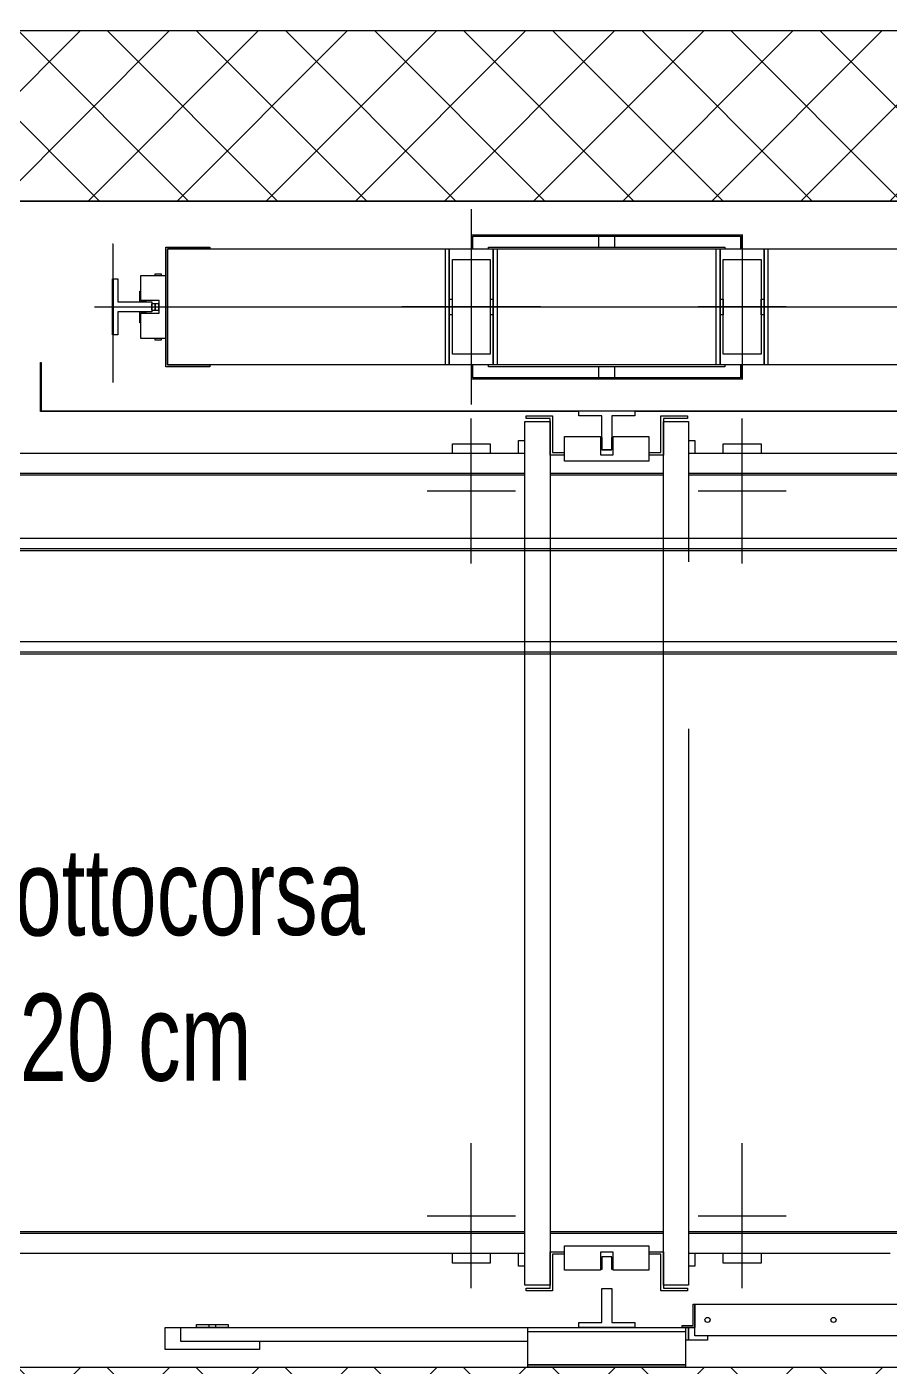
# Model space of a CAD drawing. Header units: millimetres. Extents: x -3782782348 to 131293, y -36553 to 57271.
# Drawn here: x 93104.1 to 93241.2, y 38637 to 38849.7 of the extents above; entities that cross this region are included whole.
import ezdxf

# ---------------------------------------------------------------- set-up
doc = ezdxf.new("R2010")
doc.units = ezdxf.units.MM
doc.header["$LTSCALE"] = 0.01
doc.layers.add('X_Ascensori', color=8, linetype='Continuous')
doc.layers.add('X_MURI', color=8, linetype='Continuous')
doc.styles.add('QUOTE', font='simplex.shx', dxfattribs={"width": 0.7})
pattern_1 = [(45, (139069.621, 4436.309), (-7.0710678, 7.0710678), []), (135, (139069.621, 4436.309), (-7.0710678, -7.0710678), [])]

# ---------------------------------------------------------------- blocks, each defined once
blk = doc.blocks.new('A$C63B8221F')
at = {"layer": 'X_Ascensori'}
for p, q in [((42451.8, 21777.53, 0), (42451.8, 21746.53, 0)), ((42451.85, 21771.23, 0), (42451.85, 21773.48, 0)), ((42451.85, 21773.48, 0), (42474.75, 21773.48, 0)), ((42452.05, 21771.23, 0), (42452.05, 21773.28, 0)), ((42452.05, 21773.28, 0), (42474.55, 21773.28, 0)), ((42471.85, 21773.28, 0), (42471.85, 21773.48, 0)), ((42471.85, 21773.48, 0), (42494.75, 21773.48, 0)), ((42472.05, 21771.53, 0), (42472.05, 21773.28, 0)), ((42472.05, 21773.28, 0), (42494.55, 21773.28, 0)), ((42474.55, 21773.28, 0), (42474.55, 21771.53, 0)), ((42474.75, 21773.48, 0), (42474.75, 21773.28, 0)), ((42494.55, 21773.28, 0), (42494.55, 21771.23, 0)), ((42494.75, 21773.48, 0), (42494.75, 21771.23, 0)), ((42494.8, 21773.53, 0), (42494.8, 21750.53, 0)), ((42394.85, 21772.03, 0), (42394.9, 21772.03, 0)), ((42394.9, 21772.03, 0), (42394.9, 21766.48, 0)), ((42403.3, 21752.53, 0), (42403.3, 21771.53, 0)), ((42403.3, 21771.53, 0), (42410.3, 21771.53, 0)), ((42403.6, 21771.23, 0), (42403.6, 21752.83, 0)), ((42410.3, 21771.23, 0), (42403.6, 21771.23, 0)), ((42403.6, 21752.83, 0), (42403.6, 21771.23, 0)), ((42403.6, 21771.23, 0), (42447.7, 21771.23, 0)), ((42410.3, 21771.53, 0), (42410.3, 21771.23, 0)), ((42447.7, 21771.23, 0), (42448.3, 21771.23, 0)), ((42447.7, 21752.83, 0), (42447.7, 21771.23, 0)), ((42448.3, 21771.23, 0), (42455.3, 21771.23, 0)), ((42448.3, 21763.28, 0), (42448.3, 21771.23, 0)), ((42448.3, 21771.23, 0), (42448.3, 21752.83, 0)), ((42454.55, 21771.23, 0), (42454.55, 21771.53, 0)), ((42454.55, 21771.53, 0), (42492.05, 21771.53, 0)), ((42455.3, 21771.23, 0), (42455.9, 21771.23, 0)), ((42455.3, 21752.83, 0), (42455.3, 21771.23, 0)), ((42455.3, 21771.23, 0), (42455.3, 21763.28, 0)), ((42455.9, 21771.23, 0), (42490.7, 21771.23, 0)), ((42455.9, 21771.23, 0), (42455.9, 21752.83, 0)), ((42490.7, 21752.83, 0), (42490.7, 21771.23, 0)), ((42490.7, 21771.23, 0), (42491.3, 21771.23, 0)), ((42491.3, 21771.23, 0), (42491.3, 21752.83, 0)), ((42491.3, 21763.28, 0), (42491.3, 21771.23, 0)), ((42491.3, 21771.23, 0), (42498.3, 21771.23, 0)), ((42492.05, 21771.53, 0), (42492.05, 21771.23, 0)), ((42498.3, 21771.23, 0), (42498.3, 21763.28, 0)), ((42498.3, 21752.83, 0), (42498.3, 21771.23, 0)), ((42498.3, 21771.23, 0), (42498.9, 21771.23, 0)), ((42498.9, 21771.23, 0), (42498.9, 21752.83, 0)), ((42498.9, 21771.23, 0), (42543, 21771.23, 0)), ((42448.8, 21768.96, 0), (42448.8, 21769.53, 0)), ((42448.8, 21769.53, 0), (42454.8, 21769.53, 0)), ((42448.8, 21767.33, 0), (42448.8, 21768.96, 0)), ((42454.8, 21769.53, 0), (42454.8, 21768.96, 0)), ((42454.8, 21768.96, 0), (42454.8, 21767.33, 0)), ((42491.8, 21768.96, 0), (42491.8, 21769.53, 0)), ((42491.8, 21769.53, 0), (42497.8, 21769.53, 0)), ((42491.8, 21767.33, 0), (42491.8, 21768.96, 0)), ((42497.8, 21769.53, 0), (42497.8, 21768.96, 0)), ((42497.8, 21768.96, 0), (42497.8, 21767.33, 0)), ((42394.85, 21757.58, 0), (42394.85, 21766.48, 0)), ((42394.85, 21766.48, 0), (42394.95, 21766.48, 0)), ((42394.9, 21766.48, 0), (42395.69, 21766.48, 0)), ((42394.9, 21757.58, 0), (42394.9, 21766.48, 0)), ((42394.95, 21766.48, 0), (42394.95, 21757.58, 0)), ((42395.69, 21766.48, 0), (42395.69, 21762.82, 0)), ((42399.35, 21763.03, 0), (42399.35, 21767.03, 0)), ((42399.35, 21767.03, 0), (42403.25, 21767.03, 0)), ((42401.6, 21767.03, 0), (42401.6, 21767.28, 0)), ((42401.6, 21767.28, 0), (42402.6, 21767.28, 0)), ((42402.6, 21767.28, 0), (42402.6, 21767.03, 0)), ((42403.25, 21767.03, 0), (42403.25, 21757.03, 0)), ((42448.8, 21764.9, 0), (42448.8, 21767.33, 0)), ((42454.8, 21767.33, 0), (42454.8, 21764.9, 0)), ((42491.8, 21764.9, 0), (42491.8, 21767.33, 0)), ((42497.8, 21767.33, 0), (42497.8, 21764.9, 0)), ((42399.2, 21762.83, 0), (42399.2, 21764.53, 0)), ((42399.2, 21764.53, 0), (42399.35, 21764.53, 0)), ((42448.8, 21762.03, 0), (42448.8, 21764.9, 0)), ((42454.8, 21764.9, 0), (42454.8, 21762.03, 0)), ((42491.8, 21762.03, 0), (42491.8, 21764.9, 0)), ((42497.8, 21764.9, 0), (42497.8, 21762.03, 0)), ((42392, 21762.03, 0), (42554.6, 21762.03, 0)), ((42395.69, 21762.82, 0), (42401.1, 21762.82, 0)), ((42400.2, 21762.83, 0), (42399.2, 21762.83, 0)), ((42402.25, 21763.03, 0), (42399.35, 21763.03, 0)), ((42400.2, 21762.82, 0), (42400.2, 21763.03, 0)), ((42401.1, 21762.82, 0), (42401.1, 21761.24, 0)), ((42402.2, 21762.53, 0), (42401.1, 21762.53, 0)), ((42401.1, 21761.53, 0), (42401.1, 21762.53, 0)), ((42401.6, 21762.53, 0), (42401.6, 21761.53, 0)), ((42401.6, 21761.53, 0), (42401.6, 21762.53, 0)), ((42402.2, 21761.53, 0), (42402.2, 21762.53, 0)), ((42402.25, 21761.03, 0), (42402.25, 21763.03, 0)), ((42462.8, 21762.03, 0), (42440.8, 21762.03, 0)), ((42448.3, 21763.18, 0), (42448.3, 21763.28, 0)), ((42448.3, 21763.28, 0), (42448.8, 21763.28, 0)), ((42448.3, 21762.91, 0), (42448.3, 21763.18, 0)), ((42448.3, 21762.51, 0), (42448.3, 21762.91, 0)), ((42448.3, 21762.03, 0), (42448.3, 21762.51, 0)), ((42448.3, 21761.55, 0), (42448.3, 21762.03, 0)), ((42448.8, 21759.16, 0), (42448.8, 21762.03, 0)), ((42454.8, 21763.28, 0), (42455.3, 21763.28, 0)), ((42454.8, 21762.03, 0), (42454.8, 21759.16, 0)), ((42455.3, 21763.28, 0), (42455.3, 21763.18, 0)), ((42455.3, 21763.18, 0), (42455.3, 21762.91, 0)), ((42455.3, 21762.91, 0), (42455.3, 21762.51, 0)), ((42455.3, 21762.51, 0), (42455.3, 21762.03, 0)), ((42455.3, 21762.03, 0), (42455.3, 21761.55, 0)), ((42501.8, 21762.03, 0), (42487.8, 21762.03, 0)), ((42491.3, 21763.18, 0), (42491.3, 21763.28, 0)), ((42491.3, 21763.28, 0), (42491.8, 21763.28, 0)), ((42491.3, 21762.91, 0), (42491.3, 21763.18, 0)), ((42491.3, 21762.51, 0), (42491.3, 21762.91, 0)), ((42491.3, 21762.03, 0), (42491.3, 21762.51, 0)), ((42491.3, 21761.55, 0), (42491.3, 21762.03, 0)), ((42491.8, 21763.28, 0), (42491.8, 21763.18, 0)), ((42491.8, 21763.18, 0), (42491.8, 21762.91, 0)), ((42491.8, 21762.91, 0), (42491.8, 21762.51, 0)), ((42491.8, 21762.51, 0), (42491.8, 21762.03, 0)), ((42491.8, 21762.03, 0), (42491.8, 21761.55, 0)), ((42491.8, 21759.16, 0), (42491.8, 21762.03, 0)), ((42497.8, 21763.18, 0), (42497.8, 21763.28, 0)), ((42497.8, 21763.28, 0), (42498.3, 21763.28, 0)), ((42497.8, 21762.91, 0), (42497.8, 21763.18, 0)), ((42497.8, 21762.51, 0), (42497.8, 21762.91, 0)), ((42497.8, 21762.03, 0), (42497.8, 21762.51, 0)), ((42497.8, 21761.55, 0), (42497.8, 21762.03, 0)), ((42497.8, 21762.03, 0), (42497.8, 21759.16, 0)), ((42498.3, 21763.28, 0), (42498.3, 21763.18, 0)), ((42498.3, 21763.18, 0), (42498.3, 21762.91, 0)), ((42498.3, 21762.91, 0), (42498.3, 21762.51, 0)), ((42498.3, 21762.51, 0), (42498.3, 21762.03, 0)), ((42498.3, 21762.03, 0), (42498.3, 21761.55, 0)), ((42401.1, 21761.24, 0), (42395.69, 21761.24, 0)), ((42395.69, 21761.24, 0), (42395.69, 21757.58, 0)), ((42399.2, 21759.53, 0), (42399.2, 21761.23, 0)), ((42399.2, 21761.23, 0), (42400.2, 21761.23, 0)), ((42399.35, 21757.03, 0), (42399.35, 21761.03, 0)), ((42399.35, 21761.03, 0), (42402.25, 21761.03, 0)), ((42400.2, 21761.03, 0), (42400.2, 21761.24, 0)), ((42401.1, 21761.53, 0), (42402.2, 21761.53, 0)), ((42448.3, 21761.15, 0), (42448.3, 21761.55, 0)), ((42448.3, 21760.87, 0), (42448.3, 21761.15, 0)), ((42448.3, 21760.78, 0), (42448.3, 21760.87, 0)), ((42448.8, 21760.78, 0), (42448.3, 21760.78, 0)), ((42448.3, 21752.83, 0), (42448.3, 21760.78, 0)), ((42455.3, 21760.78, 0), (42454.8, 21760.78, 0)), ((42455.3, 21761.55, 0), (42455.3, 21761.15, 0)), ((42455.3, 21761.15, 0), (42455.3, 21760.87, 0)), ((42455.3, 21760.87, 0), (42455.3, 21760.78, 0)), ((42455.3, 21760.78, 0), (42455.3, 21752.83, 0)), ((42491.3, 21761.15, 0), (42491.3, 21761.55, 0)), ((42491.3, 21760.87, 0), (42491.3, 21761.15, 0)), ((42491.3, 21760.78, 0), (42491.3, 21760.87, 0)), ((42491.8, 21760.78, 0), (42491.3, 21760.78, 0)), ((42491.3, 21752.83, 0), (42491.3, 21760.78, 0)), ((42491.8, 21761.55, 0), (42491.8, 21761.15, 0)), ((42491.8, 21761.15, 0), (42491.8, 21760.87, 0)), ((42491.8, 21760.87, 0), (42491.8, 21760.78, 0)), ((42497.8, 21761.15, 0), (42497.8, 21761.55, 0)), ((42497.8, 21760.87, 0), (42497.8, 21761.15, 0)), ((42497.8, 21760.78, 0), (42497.8, 21760.87, 0)), ((42498.3, 21760.78, 0), (42497.8, 21760.78, 0)), ((42498.3, 21761.55, 0), (42498.3, 21761.15, 0)), ((42498.3, 21761.15, 0), (42498.3, 21760.87, 0)), ((42498.3, 21760.87, 0), (42498.3, 21760.78, 0)), ((42498.3, 21760.78, 0), (42498.3, 21752.83, 0)), ((42394.95, 21757.58, 0), (42394.85, 21757.58, 0)), ((42395.69, 21757.58, 0), (42394.9, 21757.58, 0)), ((42394.9, 21757.58, 0), (42394.9, 21750.03, 0)), ((42399.35, 21759.53, 0), (42399.2, 21759.53, 0)), ((42448.8, 21756.73, 0), (42448.8, 21759.16, 0)), ((42454.8, 21759.16, 0), (42454.8, 21756.73, 0)), ((42491.8, 21756.73, 0), (42491.8, 21759.16, 0)), ((42497.8, 21759.16, 0), (42497.8, 21756.73, 0)), ((42403.25, 21757.03, 0), (42399.35, 21757.03, 0)), ((42401.6, 21756.78, 0), (42401.6, 21757.03, 0)), ((42402.6, 21756.78, 0), (42401.6, 21756.78, 0)), ((42402.6, 21757.03, 0), (42402.6, 21756.78, 0)), ((42448.8, 21755.1, 0), (42448.8, 21756.73, 0)), ((42454.8, 21756.73, 0), (42454.8, 21755.1, 0)), ((42491.8, 21755.1, 0), (42491.8, 21756.73, 0)), ((42497.8, 21756.73, 0), (42497.8, 21755.1, 0)), ((42383.4, 21753.23, 0), (42383.5, 21753.23, 0)), ((42383.4, 21745.43, 0), (42383.4, 21753.23, 0)), ((42383.5, 21753.23, 0), (42383.5, 21745.53, 0)), ((42448.8, 21754.53, 0), (42448.8, 21755.1, 0)), ((42454.8, 21754.53, 0), (42448.8, 21754.53, 0)), ((42454.8, 21755.1, 0), (42454.8, 21754.53, 0)), ((42491.8, 21754.53, 0), (42491.8, 21755.1, 0)), ((42497.8, 21754.53, 0), (42491.8, 21754.53, 0)), ((42497.8, 21755.1, 0), (42497.8, 21754.53, 0)), ((42410.3, 21752.53, 0), (42403.3, 21752.53, 0)), ((42403.6, 21752.83, 0), (42410.3, 21752.83, 0)), ((42447.7, 21752.83, 0), (42403.6, 21752.83, 0)), ((42410.3, 21752.83, 0), (42410.3, 21752.53, 0)), ((42448.3, 21752.83, 0), (42447.7, 21752.83, 0)), ((42455.3, 21752.83, 0), (42448.3, 21752.83, 0)), ((42451.85, 21750.58, 0), (42451.85, 21752.83, 0)), ((42452.05, 21750.78, 0), (42452.05, 21752.83, 0)), ((42454.55, 21752.53, 0), (42454.55, 21752.83, 0)), ((42492.05, 21752.53, 0), (42454.55, 21752.53, 0)), ((42455.9, 21752.83, 0), (42455.3, 21752.83, 0)), ((42490.7, 21752.83, 0), (42455.9, 21752.83, 0)), ((42472.05, 21750.78, 0), (42472.05, 21752.53, 0)), ((42474.55, 21752.53, 0), (42474.55, 21750.78, 0)), ((42491.3, 21752.83, 0), (42490.7, 21752.83, 0)), ((42498.3, 21752.83, 0), (42491.3, 21752.83, 0)), ((42492.05, 21752.83, 0), (42492.05, 21752.53, 0)), ((42494.55, 21752.83, 0), (42494.55, 21750.78, 0)), ((42494.75, 21752.83, 0), (42494.75, 21750.58, 0)), ((42498.9, 21752.83, 0), (42498.3, 21752.83, 0)), ((42543, 21752.83, 0), (42498.9, 21752.83, 0)), ((42474.75, 21750.58, 0), (42451.85, 21750.58, 0)), ((42474.55, 21750.78, 0), (42452.05, 21750.78, 0)), ((42471.85, 21750.58, 0), (42471.85, 21750.78, 0)), ((42494.75, 21750.58, 0), (42471.85, 21750.58, 0)), ((42494.55, 21750.78, 0), (42472.05, 21750.78, 0)), ((42474.75, 21750.78, 0), (42474.75, 21750.58, 0)), ((42468.85, 21745.43, 0), (42383.4, 21745.43, 0)), ((42383.5, 21745.53, 0), (42468.85, 21745.53, 0)), ((42460.5, 21744.73, 0), (42464.7, 21744.73, 0)), ((42460.5, 21744.33, 0), (42460.5, 21744.73, 0)), ((42464.7, 21744.73, 0), (42464.7, 21738.93, 0)), ((42468.85, 21744.74, 0), (42468.85, 21745.53, 0)), ((42468.85, 21745.53, 0), (42477.75, 21745.53, 0)), ((42468.85, 21745.48, 0), (42468.85, 21745.53, 0)), ((42468.85, 21745.53, 0), (42468.85, 21745.43, 0)), ((42477.75, 21745.48, 0), (42468.85, 21745.48, 0)), ((42472.51, 21744.74, 0), (42468.85, 21744.74, 0)), ((42472.51, 21739.33, 0), (42472.51, 21744.74, 0)), ((42474.1, 21744.74, 0), (42474.1, 21739.33, 0)), ((42477.75, 21744.74, 0), (42474.1, 21744.74, 0)), ((42477.75, 21745.53, 0), (42477.75, 21744.74, 0)), ((42477.75, 21745.53, 0), (42477.75, 21745.48, 0)), ((42477.75, 21745.43, 0), (42477.75, 21745.53, 0)), ((42477.75, 21745.53, 0), (42563.1, 21745.53, 0)), ((42563.2, 21745.43, 0), (42477.75, 21745.43, 0)), ((42481.9, 21744.73, 0), (42486.1, 21744.73, 0)), ((42481.9, 21738.93, 0), (42481.9, 21744.73, 0)), ((42486.1, 21744.73, 0), (42486.1, 21744.33, 0)), ((42451.8, 21721.33, 0), (42451.8, 21744.33, 0)), ((42460.3, 21743.83, 0), (42464.3, 21743.83, 0)), ((42460.3, 21606.83, 0), (42460.3, 21743.83, 0)), ((42464.3, 21744.33, 0), (42460.5, 21744.33, 0)), ((42464.3, 21738.53, 0), (42464.3, 21744.33, 0)), ((42464.3, 21743.83, 0), (42464.3, 21606.83, 0)), ((42486.1, 21744.33, 0), (42482.3, 21744.33, 0)), ((42482.3, 21744.33, 0), (42482.3, 21738.53, 0)), ((42482.3, 21743.83, 0), (42486.3, 21743.83, 0)), ((42482.3, 21606.83, 0), (42482.3, 21743.83, 0)), ((42486.3, 21743.83, 0), (42486.3, 21721.58, 0)), ((42494.8, 21721.33, 0), (42494.8, 21744.33, 0)), ((42459.3, 21740.83, 0), (42460.3, 21740.83, 0)), ((42459.3, 21738.83, 0), (42459.3, 21740.83, 0)), ((42466.6, 21741.48, 0), (42472.3, 21741.48, 0)), ((42466.6, 21737.58, 0), (42466.6, 21741.48, 0)), ((42472.3, 21741.48, 0), (42472.3, 21738.58, 0)), ((42472.3, 21741.33, 0), (42472.5, 21741.33, 0)), ((42472.5, 21741.33, 0), (42472.5, 21739.33, 0)), ((42474.1, 21739.33, 0), (42474.1, 21741.33, 0)), ((42474.1, 21741.33, 0), (42474.3, 21741.33, 0)), ((42474.3, 21741.48, 0), (42480, 21741.48, 0)), ((42474.3, 21738.58, 0), (42474.3, 21741.48, 0)), ((42480, 21741.48, 0), (42480, 21737.58, 0)), ((42486.3, 21740.83, 0), (42487.3, 21740.83, 0)), ((42487.3, 21740.83, 0), (42487.3, 21738.83, 0)), ((42344.8, 21738.83, 0), (42460.3, 21738.83, 0)), ((42448.8, 21739.76, 0), (42448.8, 21740.33, 0)), ((42448.8, 21740.33, 0), (42454.8, 21740.33, 0)), ((42448.8, 21738.83, 0), (42448.8, 21739.76, 0)), ((42454.8, 21740.33, 0), (42454.8, 21739.76, 0)), ((42454.8, 21739.76, 0), (42454.8, 21738.83, 0)), ((42466.6, 21738.53, 0), (42464.3, 21738.53, 0)), ((42464.7, 21738.93, 0), (42466.6, 21738.93, 0)), ((42472.3, 21738.58, 0), (42474.3, 21738.58, 0)), ((42472.5, 21739.33, 0), (42474.1, 21739.33, 0)), ((42474.1, 21739.33, 0), (42472.51, 21739.33, 0)), ((42480, 21738.93, 0), (42481.9, 21738.93, 0)), ((42482.3, 21738.53, 0), (42480, 21738.53, 0)), ((42486.3, 21738.83, 0), (42584.8, 21738.83, 0)), ((42491.8, 21739.76, 0), (42491.8, 21740.33, 0)), ((42491.8, 21740.33, 0), (42497.8, 21740.33, 0)), ((42491.8, 21738.83, 0), (42491.8, 21739.76, 0)), ((42497.8, 21740.33, 0), (42497.8, 21739.76, 0)), ((42497.8, 21739.76, 0), (42497.8, 21738.83, 0)), ((42480, 21737.58, 0), (42466.6, 21737.58, 0)), ((42348, 21735.63, 0), (42460.3, 21735.63, 0)), ((42460.3, 21735.33, 0), (42348.3, 21735.33, 0)), ((42464.3, 21735.63, 0), (42482.3, 21735.63, 0)), ((42482.3, 21735.33, 0), (42464.3, 21735.33, 0)), ((42486.3, 21735.63, 0), (42578.6, 21735.63, 0)), ((42578.6, 21735.33, 0), (42486.3, 21735.33, 0)), ((42444.8, 21732.83, 0), (42458.8, 21732.83, 0)), ((42487.8, 21732.83, 0), (42501.8, 21732.83, 0)), ((42348.3, 21725.33, 0), (42578.3, 21725.33, 0)), ((42348.3, 21725.33, 0), (42578.3, 21725.33, 0)), ((42578.3, 21723.63, 0), (42348.3, 21723.63, 0)), ((42578.3, 21723.33, 0), (42348.3, 21723.33, 0)), ((42348.3, 21708.93, 0), (42578.3, 21708.93, 0)), ((42348.3, 21708.93, 0), (42578.3, 21708.93, 0)), ((42578.3, 21707.23, 0), (42348.3, 21707.23, 0)), ((42578.3, 21706.93, 0), (42348.3, 21706.93, 0)), ((42486.3, 21695.08, 0), (42486.3, 21606.83, 0)), ((42451.8, 21606.33, 0), (42451.8, 21629.33, 0)), ((42494.8, 21606.33, 0), (42494.8, 21629.33, 0)), ((42444.8, 21617.83, 0), (42458.8, 21617.83, 0)), ((42487.8, 21617.83, 0), (42501.8, 21617.83, 0)), ((42460.3, 21615.03, 0), (42348, 21615.03, 0)), ((42348.3, 21615.33, 0), (42460.3, 21615.33, 0)), ((42464.3, 21615.33, 0), (42482.3, 21615.33, 0)), ((42482.3, 21615.03, 0), (42464.3, 21615.03, 0)), ((42486.3, 21615.33, 0), (42578.3, 21615.33, 0)), ((42578.6, 21615.03, 0), (42486.3, 21615.03, 0)), ((42466.6, 21613.08, 0), (42480, 21613.08, 0)), ((42466.6, 21609.18, 0), (42466.6, 21613.08, 0)), ((42480, 21613.08, 0), (42480, 21609.18, 0)), ((42460.3, 21611.83, 0), (42344.8, 21611.83, 0)), ((42448.8, 21610.9, 0), (42448.8, 21611.83, 0)), ((42448.8, 21610.33, 0), (42448.8, 21610.9, 0)), ((42454.8, 21611.83, 0), (42454.8, 21610.9, 0)), ((42454.8, 21610.9, 0), (42454.8, 21610.33, 0)), ((42459.3, 21609.83, 0), (42459.3, 21611.83, 0)), ((42464.3, 21606.33, 0), (42464.3, 21612.13, 0)), ((42464.3, 21612.13, 0), (42466.6, 21612.13, 0)), ((42464.7, 21611.73, 0), (42464.7, 21605.93, 0)), ((42466.6, 21611.73, 0), (42464.7, 21611.73, 0)), ((42474.3, 21612.08, 0), (42472.3, 21612.08, 0)), ((42472.3, 21612.08, 0), (42472.3, 21609.18, 0)), ((42472.5, 21611.33, 0), (42472.5, 21609.33, 0)), ((42474.1, 21611.33, 0), (42472.5, 21611.33, 0)), ((42474.1, 21609.33, 0), (42474.1, 21611.33, 0)), ((42474.3, 21609.18, 0), (42474.3, 21612.08, 0)), ((42480, 21612.13, 0), (42482.3, 21612.13, 0)), ((42481.9, 21611.73, 0), (42480, 21611.73, 0)), ((42481.9, 21605.93, 0), (42481.9, 21611.73, 0)), ((42482.3, 21612.13, 0), (42482.3, 21606.33, 0)), ((42518.3, 21611.83, 0), (42486.3, 21611.83, 0)), ((42487.3, 21611.83, 0), (42487.3, 21609.83, 0)), ((42491.8, 21610.9, 0), (42491.8, 21611.83, 0)), ((42491.8, 21610.33, 0), (42491.8, 21610.9, 0)), ((42497.8, 21611.83, 0), (42497.8, 21610.9, 0)), ((42497.8, 21610.9, 0), (42497.8, 21610.33, 0)), ((42454.8, 21610.33, 0), (42448.8, 21610.33, 0)), ((42460.3, 21609.83, 0), (42459.3, 21609.83, 0)), ((42472.3, 21609.18, 0), (42466.6, 21609.18, 0)), ((42472.5, 21609.33, 0), (42472.3, 21609.33, 0)), ((42474.3, 21609.33, 0), (42474.1, 21609.33, 0)), ((42480, 21609.18, 0), (42474.3, 21609.18, 0)), ((42487.3, 21609.83, 0), (42486.3, 21609.83, 0)), ((42497.8, 21610.33, 0), (42491.8, 21610.33, 0)), ((42464.3, 21606.83, 0), (42460.3, 21606.83, 0)), ((42486.3, 21606.83, 0), (42482.3, 21606.83, 0)), ((42460.5, 21605.93, 0), (42460.5, 21606.33, 0)), ((42460.5, 21606.33, 0), (42464.3, 21606.33, 0)), ((42464.7, 21605.93, 0), (42460.5, 21605.93, 0)), ((42472.51, 21600.9, 0), (42472.51, 21606.31, 0)), ((42472.51, 21606.31, 0), (42474.1, 21606.31, 0)), ((42474.1, 21606.31, 0), (42474.1, 21600.9, 0)), ((42486.1, 21605.93, 0), (42481.9, 21605.93, 0)), ((42482.3, 21606.33, 0), (42486.1, 21606.33, 0)), ((42486.1, 21606.33, 0), (42486.1, 21605.93, 0)), ((42487, 21600.41, 0), (42487, 21603.81, 0)), ((42487, 21603.81, 0), (42487.3, 21603.81, 0)), ((42487.3, 21598.81, 0), (42487.3, 21603.81, 0)), ((42487.3, 21603.81, 0), (42520.3, 21603.81, 0)), ((42487.3, 21603.81, 0), (42487.3, 21600.11, 0)), ((42403.2, 21596.61, 0), (42403.2, 21600.11, 0)), ((42403.2, 21600.11, 0), (42405.7, 21600.11, 0)), ((42405.7, 21597.91, 0), (42405.7, 21600.11, 0)), ((42405.7, 21600.11, 0), (42460.8, 21600.11, 0)), ((42408.2, 21600.11, 0), (42408.2, 21600.61, 0)), ((42408.2, 21600.61, 0), (42410.2, 21600.61, 0)), ((42410.2, 21600.11, 0), (42408.2, 21600.11, 0)), ((42410.2, 21600.11, 0), (42410.2, 21600.61, 0)), ((42410.2, 21600.61, 0), (42411.2, 21600.61, 0)), ((42411.2, 21600.11, 0), (42410.2, 21600.11, 0)), ((42411.2, 21600.61, 0), (42411.2, 21600.11, 0)), ((42411.2, 21600.61, 0), (42413.2, 21600.61, 0)), ((42413.2, 21600.11, 0), (42411.2, 21600.11, 0)), ((42413.2, 21600.61, 0), (42413.2, 21600.11, 0)), ((42460.8, 21599.46, 0), (42460.8, 21600.11, 0)), ((42460.8, 21600.11, 0), (42485.8, 21600.11, 0)), ((42468.85, 21600.11, 0), (42468.85, 21600.9, 0)), ((42468.85, 21600.9, 0), (42472.51, 21600.9, 0)), ((42468.85, 21600.11, 0), (42468.85, 21600.16, 0)), ((42468.85, 21600.16, 0), (42477.75, 21600.16, 0)), ((42477.75, 21600.11, 0), (42468.85, 21600.11, 0)), ((42474.1, 21600.9, 0), (42477.75, 21600.9, 0)), ((42477.75, 21600.9, 0), (42477.75, 21600.11, 0)), ((42477.75, 21600.16, 0), (42477.75, 21600.11, 0)), ((42485.3, 21600.11, 0), (42485.3, 21600.41, 0)), ((42485.3, 21600.41, 0), (42487, 21600.41, 0)), ((42487.3, 21600.11, 0), (42485.3, 21600.11, 0)), ((42485.8, 21600.11, 0), (42485.8, 21599.46, 0)), ((42485.8, 21600.11, 0), (42486.3, 21600.11, 0)), ((42486.3, 21600.11, 0), (42486.3, 21598.11, 0)), ((42486.3, 21598.11, 0), (42486.3, 21600.11, 0)), ((42486.3, 21600.11, 0), (42487.3, 21600.11, 0)), ((42488.9, 21601.31, 0), (42488.93, 21601.46, 0)), ((42488.93, 21601.16, 0), (42488.9, 21601.31, 0)), ((42488.93, 21601.46, 0), (42489.02, 21601.59, 0)), ((42489.02, 21601.03, 0), (42488.93, 21601.16, 0)), ((42489.02, 21601.59, 0), (42489.15, 21601.68, 0)), ((42489.15, 21600.94, 0), (42489.02, 21601.03, 0)), ((42489.15, 21601.68, 0), (42489.3, 21601.71, 0)), ((42489.3, 21600.91, 0), (42489.15, 21600.94, 0)), ((42489.3, 21601.71, 0), (42489.46, 21601.68, 0)), ((42489.46, 21600.94, 0), (42489.3, 21600.91, 0)), ((42489.46, 21601.68, 0), (42489.59, 21601.59, 0)), ((42489.59, 21601.03, 0), (42489.46, 21600.94, 0)), ((42489.59, 21601.59, 0), (42489.67, 21601.46, 0)), ((42489.67, 21601.16, 0), (42489.59, 21601.03, 0)), ((42489.67, 21601.46, 0), (42489.7, 21601.31, 0)), ((42489.7, 21601.31, 0), (42489.67, 21601.16, 0)), ((42508.9, 21601.31, 0), (42508.93, 21601.46, 0)), ((42508.93, 21601.16, 0), (42508.9, 21601.31, 0)), ((42508.93, 21601.46, 0), (42509.02, 21601.59, 0)), ((42509.02, 21601.03, 0), (42508.93, 21601.16, 0)), ((42509.02, 21601.59, 0), (42509.15, 21601.68, 0)), ((42509.15, 21600.94, 0), (42509.02, 21601.03, 0)), ((42509.15, 21601.68, 0), (42509.3, 21601.71, 0)), ((42509.3, 21600.91, 0), (42509.15, 21600.94, 0)), ((42509.3, 21601.71, 0), (42509.46, 21601.68, 0)), ((42509.46, 21600.94, 0), (42509.3, 21600.91, 0)), ((42509.46, 21601.68, 0), (42509.59, 21601.59, 0)), ((42509.59, 21601.03, 0), (42509.46, 21600.94, 0)), ((42509.59, 21601.59, 0), (42509.67, 21601.46, 0)), ((42509.67, 21601.16, 0), (42509.59, 21601.03, 0)), ((42509.67, 21601.46, 0), (42509.7, 21601.31, 0)), ((42509.7, 21601.31, 0), (42509.67, 21601.16, 0)), ((42460.8, 21594.21, 0), (42460.8, 21599.46, 0)), ((42460.8, 21599.46, 0), (42485.8, 21599.46, 0)), ((42485.8, 21599.46, 0), (42485.8, 21594.21, 0)), ((42486.3, 21598.11, 0), (42485.8, 21598.11, 0)), ((42489.3, 21598.11, 0), (42486.3, 21598.11, 0)), ((42520.3, 21598.81, 0), (42487.3, 21598.81, 0)), ((42489.3, 21598.81, 0), (42489.3, 21598.11, 0)), ((42418.2, 21596.61, 0), (42403.2, 21596.61, 0)), ((42460.8, 21597.91, 0), (42405.7, 21597.91, 0)), ((42418.2, 21597.91, 0), (42418.2, 21596.61, 0)), ((42485.8, 21594.21, 0), (42460.8, 21594.21, 0)), ((42460.8, 21593.81, 0), (42460.8, 21594.21, 0)), ((42460.8, 21594.21, 0), (42485.8, 21594.21, 0)), ((42485.8, 21593.81, 0), (42460.8, 21593.81, 0)), ((42485.8, 21594.21, 0), (42485.8, 21593.81, 0))]:
    blk.add_line(p, q, dxfattribs=at)

msp = doc.modelspace()

# ---------------------------------------------------------------- hatches: boundary and pattern name
at = {"layer": 'X_MURI', "ltscale": 4}
h = msp.add_hatch(dxfattribs=at)
h.set_pattern_fill('_USER', color=256, scale=10, angle=45, style=0, double=1, pattern_type=0)
h.set_pattern_definition(pattern_1)
h.paths.add_polyline_path([(90296.57, 39311.02), (90341.57, 39311.02), (90341.57, 39261.02), (90296.57, 39261.02)])
h.paths.add_polyline_path([(90296.57, 38915.02), (90341.57, 38915.02), (90341.57, 38865.02), (90296.57, 38865.02)])
h.paths.add_polyline_path([(90713.32, 38880.9), (90713.32, 38853.9), (90833.32, 38853.9), (90833.32, 38880.9)])
h.paths.add_polyline_path([(91296.57, 38837.04), (91323.57, 38837.04), (91323.57, 38606.35), (91296.57, 38606.35)])
h.paths.add_polyline_path([(91688.08, 38837.04), (91715.08, 38837.04), (91715.08, 38717.04), (91688.08, 38717.04)])
h.paths.add_polyline_path([(92397.55, 38409.02), (92377.55, 38409.02), (92377.55, 38849.02), (92397.55, 38849.02)])
h.paths.add_polyline_path([(93052.48, 38637.02), (93329.54, 38637.02), (93329.54, 38621.04), (93052.48, 38621.04)])
h.paths.add_polyline_path([(93052.48, 38822.02), (93329.48, 38822.02), (93329.48, 38849.02), (93025.48, 38849.02), (93025.48, 38409.02), (93329.48, 38409.02), (93329.48, 38436.02), (93052.48, 38436.02)])
h = msp.add_hatch(dxfattribs=at)
h.set_pattern_fill('_USER', color=256, scale=10, angle=45, style=0, double=1, pattern_type=0)
h.set_pattern_definition(pattern_1)
h.paths.add_polyline_path([(93329.48, 38849.02), (93025.48, 38849.02), (93025.48, 38409.02), (93329.48, 38409.02), (93329.48, 38436.02), (93052.48, 38436.02), (93052.48, 38822.02), (93329.48, 38822.02)])

# ---------------------------------------------------------------- linework, layer by layer
for p, q in [((93174.68, 38820.74, 0), (93174.68, 38789.74, 0)), ((93117.73, 38815.24, 0), (93117.78, 38815.24, 0)), ((93117.78, 38815.24, 0), (93117.78, 38809.69, 0)), ((93174.73, 38814.44, 0), (93174.73, 38816.69, 0)), ((93174.73, 38816.69, 0), (93197.63, 38816.69, 0)), ((93174.93, 38814.44, 0), (93174.93, 38816.49, 0)), ((93174.93, 38816.49, 0), (93197.43, 38816.49, 0)), ((93194.73, 38816.49, 0), (93194.73, 38816.69, 0)), ((93194.73, 38816.69, 0), (93217.63, 38816.69, 0)), ((93194.93, 38814.74, 0), (93194.93, 38816.49, 0)), ((93194.93, 38816.49, 0), (93217.43, 38816.49, 0)), ((93197.43, 38816.49, 0), (93197.43, 38814.74, 0)), ((93197.63, 38816.69, 0), (93197.63, 38816.49, 0)), ((93217.43, 38816.49, 0), (93217.43, 38814.44, 0)), ((93217.63, 38816.69, 0), (93217.63, 38814.44, 0)), ((93217.68, 38816.74, 0), (93217.68, 38793.74, 0)), ((93126.18, 38795.74, 0), (93126.18, 38814.74, 0)), ((93126.18, 38814.74, 0), (93133.18, 38814.74, 0)), ((93126.48, 38814.44, 0), (93126.48, 38796.04, 0)), ((93133.18, 38814.44, 0), (93126.48, 38814.44, 0)), ((93126.48, 38796.04, 0), (93126.48, 38814.44, 0)), ((93126.48, 38814.44, 0), (93170.58, 38814.44, 0)), ((93133.18, 38814.74, 0), (93133.18, 38814.44, 0)), ((93170.58, 38814.44, 0), (93171.18, 38814.44, 0)), ((93170.58, 38796.04, 0), (93170.58, 38814.44, 0)), ((93171.18, 38814.44, 0), (93178.18, 38814.44, 0)), ((93171.18, 38806.49, 0), (93171.18, 38814.44, 0)), ((93171.18, 38814.44, 0), (93171.18, 38796.04, 0)), ((93177.43, 38814.44, 0), (93177.43, 38814.74, 0)), ((93177.43, 38814.74, 0), (93214.93, 38814.74, 0)), ((93178.18, 38814.44, 0), (93178.78, 38814.44, 0)), ((93178.18, 38796.04, 0), (93178.18, 38814.44, 0)), ((93178.18, 38814.44, 0), (93178.18, 38806.49, 0)), ((93178.78, 38814.44, 0), (93213.58, 38814.44, 0)), ((93178.78, 38814.44, 0), (93178.78, 38796.04, 0)), ((93213.58, 38796.04, 0), (93213.58, 38814.44, 0)), ((93213.58, 38814.44, 0), (93214.18, 38814.44, 0)), ((93214.18, 38814.44, 0), (93214.18, 38796.04, 0)), ((93214.18, 38806.49, 0), (93214.18, 38814.44, 0)), ((93214.18, 38814.44, 0), (93221.18, 38814.44, 0)), ((93214.93, 38814.74, 0), (93214.93, 38814.44, 0)), ((93221.18, 38814.44, 0), (93221.18, 38806.49, 0)), ((93221.18, 38796.04, 0), (93221.18, 38814.44, 0)), ((93221.18, 38814.44, 0), (93221.78, 38814.44, 0)), ((93221.78, 38814.44, 0), (93221.78, 38796.04, 0)), ((93221.78, 38814.44, 0), (93265.88, 38814.44, 0)), ((93171.68, 38812.17, 0), (93171.68, 38812.74, 0)), ((93171.68, 38812.74, 0), (93177.68, 38812.74, 0)), ((93171.68, 38810.54, 0), (93171.68, 38812.17, 0)), ((93177.68, 38812.74, 0), (93177.68, 38812.17, 0)), ((93177.68, 38812.17, 0), (93177.68, 38810.54, 0)), ((93214.68, 38812.17, 0), (93214.68, 38812.74, 0)), ((93214.68, 38812.74, 0), (93220.68, 38812.74, 0)), ((93214.68, 38810.54, 0), (93214.68, 38812.17, 0)), ((93220.68, 38812.74, 0), (93220.68, 38812.17, 0)), ((93220.68, 38812.17, 0), (93220.68, 38810.54, 0)), ((93117.73, 38800.79, 0), (93117.73, 38809.69, 0)), ((93117.73, 38809.69, 0), (93117.83, 38809.69, 0)), ((93117.78, 38809.69, 0), (93118.57, 38809.69, 0)), ((93117.78, 38800.79, 0), (93117.78, 38809.69, 0)), ((93117.83, 38809.69, 0), (93117.83, 38800.79, 0)), ((93118.57, 38809.69, 0), (93118.57, 38806.03, 0)), ((93122.23, 38806.24, 0), (93122.23, 38810.24, 0)), ((93122.23, 38810.24, 0), (93126.13, 38810.24, 0)), ((93124.48, 38810.24, 0), (93124.48, 38810.49, 0)), ((93124.48, 38810.49, 0), (93125.48, 38810.49, 0)), ((93125.48, 38810.49, 0), (93125.48, 38810.24, 0)), ((93126.13, 38810.24, 0), (93126.13, 38800.24, 0)), ((93171.68, 38808.11, 0), (93171.68, 38810.54, 0)), ((93177.68, 38810.54, 0), (93177.68, 38808.11, 0)), ((93214.68, 38808.11, 0), (93214.68, 38810.54, 0)), ((93220.68, 38810.54, 0), (93220.68, 38808.11, 0)), ((93122.08, 38806.04, 0), (93122.08, 38807.74, 0)), ((93122.08, 38807.74, 0), (93122.23, 38807.74, 0)), ((93171.68, 38805.24, 0), (93171.68, 38808.11, 0)), ((93177.68, 38808.11, 0), (93177.68, 38805.24, 0)), ((93214.68, 38805.24, 0), (93214.68, 38808.11, 0)), ((93220.68, 38808.11, 0), (93220.68, 38805.24, 0)), ((93114.88, 38805.24, 0), (93277.48, 38805.24, 0)), ((93118.57, 38806.03, 0), (93123.98, 38806.03, 0)), ((93123.98, 38804.45, 0), (93118.57, 38804.45, 0)), ((93118.57, 38804.45, 0), (93118.57, 38800.79, 0)), ((93123.08, 38806.04, 0), (93122.08, 38806.04, 0)), ((93122.08, 38802.74, 0), (93122.08, 38804.44, 0)), ((93122.08, 38804.44, 0), (93123.08, 38804.44, 0)), ((93125.13, 38806.24, 0), (93122.23, 38806.24, 0)), ((93123.08, 38806.03, 0), (93123.08, 38806.24, 0)), ((93123.08, 38804.24, 0), (93123.08, 38804.45, 0)), ((93123.98, 38806.03, 0), (93123.98, 38804.45, 0)), ((93125.08, 38805.74, 0), (93123.98, 38805.74, 0)), ((93123.98, 38804.74, 0), (93123.98, 38805.74, 0)), ((93123.98, 38804.74, 0), (93125.08, 38804.74, 0)), ((93124.48, 38805.74, 0), (93124.48, 38804.74, 0)), ((93124.48, 38804.74, 0), (93124.48, 38805.74, 0)), ((93125.08, 38804.74, 0), (93125.08, 38805.74, 0)), ((93125.13, 38804.24, 0), (93125.13, 38806.24, 0)), ((93185.68, 38805.24, 0), (93163.68, 38805.24, 0)), ((93171.18, 38806.39, 0), (93171.18, 38806.49, 0)), ((93171.18, 38806.49, 0), (93171.68, 38806.49, 0)), ((93171.18, 38806.12, 0), (93171.18, 38806.39, 0)), ((93171.18, 38805.72, 0), (93171.18, 38806.12, 0)), ((93171.18, 38805.24, 0), (93171.18, 38805.72, 0)), ((93171.18, 38804.76, 0), (93171.18, 38805.24, 0)), ((93171.18, 38804.36, 0), (93171.18, 38804.76, 0)), ((93171.68, 38802.37, 0), (93171.68, 38805.24, 0)), ((93177.68, 38806.49, 0), (93178.18, 38806.49, 0)), ((93177.68, 38805.24, 0), (93177.68, 38802.37, 0)), ((93178.18, 38806.49, 0), (93178.18, 38806.39, 0)), ((93178.18, 38806.39, 0), (93178.18, 38806.12, 0)), ((93178.18, 38806.12, 0), (93178.18, 38805.72, 0)), ((93178.18, 38805.72, 0), (93178.18, 38805.24, 0)), ((93178.18, 38805.24, 0), (93178.18, 38804.76, 0)), ((93178.18, 38804.76, 0), (93178.18, 38804.36, 0)), ((93224.68, 38805.24, 0), (93210.68, 38805.24, 0)), ((93214.18, 38806.39, 0), (93214.18, 38806.49, 0)), ((93214.18, 38806.49, 0), (93214.68, 38806.49, 0)), ((93214.18, 38806.12, 0), (93214.18, 38806.39, 0)), ((93214.18, 38805.72, 0), (93214.18, 38806.12, 0)), ((93214.18, 38805.24, 0), (93214.18, 38805.72, 0)), ((93214.18, 38804.76, 0), (93214.18, 38805.24, 0)), ((93214.18, 38804.36, 0), (93214.18, 38804.76, 0)), ((93214.68, 38806.49, 0), (93214.68, 38806.39, 0)), ((93214.68, 38806.39, 0), (93214.68, 38806.12, 0)), ((93214.68, 38806.12, 0), (93214.68, 38805.72, 0)), ((93214.68, 38805.72, 0), (93214.68, 38805.24, 0)), ((93214.68, 38805.24, 0), (93214.68, 38804.76, 0)), ((93214.68, 38802.37, 0), (93214.68, 38805.24, 0)), ((93214.68, 38804.76, 0), (93214.68, 38804.36, 0)), ((93220.68, 38806.39, 0), (93220.68, 38806.49, 0)), ((93220.68, 38806.49, 0), (93221.18, 38806.49, 0)), ((93220.68, 38806.12, 0), (93220.68, 38806.39, 0)), ((93220.68, 38805.72, 0), (93220.68, 38806.12, 0)), ((93220.68, 38805.24, 0), (93220.68, 38805.72, 0)), ((93220.68, 38804.76, 0), (93220.68, 38805.24, 0)), ((93220.68, 38805.24, 0), (93220.68, 38802.37, 0)), ((93220.68, 38804.36, 0), (93220.68, 38804.76, 0)), ((93221.18, 38806.49, 0), (93221.18, 38806.39, 0)), ((93221.18, 38806.39, 0), (93221.18, 38806.12, 0)), ((93221.18, 38806.12, 0), (93221.18, 38805.72, 0)), ((93221.18, 38805.72, 0), (93221.18, 38805.24, 0)), ((93221.18, 38805.24, 0), (93221.18, 38804.76, 0)), ((93221.18, 38804.76, 0), (93221.18, 38804.36, 0)), ((93122.23, 38802.74, 0), (93122.08, 38802.74, 0)), ((93122.23, 38800.24, 0), (93122.23, 38804.24, 0)), ((93122.23, 38804.24, 0), (93125.13, 38804.24, 0)), ((93171.18, 38804.08, 0), (93171.18, 38804.36, 0)), ((93171.18, 38803.99, 0), (93171.18, 38804.08, 0)), ((93171.68, 38803.99, 0), (93171.18, 38803.99, 0)), ((93171.18, 38796.04, 0), (93171.18, 38803.99, 0)), ((93171.68, 38799.94, 0), (93171.68, 38802.37, 0)), ((93178.18, 38803.99, 0), (93177.68, 38803.99, 0)), ((93177.68, 38802.37, 0), (93177.68, 38799.94, 0)), ((93178.18, 38804.36, 0), (93178.18, 38804.08, 0)), ((93178.18, 38804.08, 0), (93178.18, 38803.99, 0)), ((93178.18, 38803.99, 0), (93178.18, 38796.04, 0)), ((93214.18, 38804.08, 0), (93214.18, 38804.36, 0)), ((93214.18, 38803.99, 0), (93214.18, 38804.08, 0)), ((93214.68, 38803.99, 0), (93214.18, 38803.99, 0)), ((93214.18, 38796.04, 0), (93214.18, 38803.99, 0)), ((93214.68, 38804.36, 0), (93214.68, 38804.08, 0)), ((93214.68, 38804.08, 0), (93214.68, 38803.99, 0)), ((93214.68, 38799.94, 0), (93214.68, 38802.37, 0)), ((93220.68, 38804.08, 0), (93220.68, 38804.36, 0)), ((93220.68, 38803.99, 0), (93220.68, 38804.08, 0)), ((93221.18, 38803.99, 0), (93220.68, 38803.99, 0)), ((93220.68, 38802.37, 0), (93220.68, 38799.94, 0)), ((93221.18, 38804.36, 0), (93221.18, 38804.08, 0)), ((93221.18, 38804.08, 0), (93221.18, 38803.99, 0)), ((93221.18, 38803.99, 0), (93221.18, 38796.04, 0)), ((93117.83, 38800.79, 0), (93117.73, 38800.79, 0)), ((93118.57, 38800.79, 0), (93117.78, 38800.79, 0)), ((93117.78, 38800.79, 0), (93117.78, 38793.24, 0)), ((93126.13, 38800.24, 0), (93122.23, 38800.24, 0)), ((93124.48, 38799.99, 0), (93124.48, 38800.24, 0)), ((93125.48, 38800.24, 0), (93125.48, 38799.99, 0)), ((93125.48, 38799.99, 0), (93124.48, 38799.99, 0)), ((93171.68, 38798.31, 0), (93171.68, 38799.94, 0)), ((93171.68, 38797.74, 0), (93171.68, 38798.31, 0)), ((93177.68, 38799.94, 0), (93177.68, 38798.31, 0)), ((93177.68, 38798.31, 0), (93177.68, 38797.74, 0)), ((93214.68, 38798.31, 0), (93214.68, 38799.94, 0)), ((93214.68, 38797.74, 0), (93214.68, 38798.31, 0)), ((93220.68, 38799.94, 0), (93220.68, 38798.31, 0)), ((93220.68, 38798.31, 0), (93220.68, 38797.74, 0)), ((93106.28, 38796.44, 0), (93106.38, 38796.44, 0)), ((93106.28, 38788.64, 0), (93106.28, 38796.44, 0)), ((93106.38, 38796.44, 0), (93106.38, 38788.74, 0)), ((93126.48, 38796.04, 0), (93133.18, 38796.04, 0)), ((93170.58, 38796.04, 0), (93126.48, 38796.04, 0)), ((93133.18, 38796.04, 0), (93133.18, 38795.74, 0)), ((93171.18, 38796.04, 0), (93170.58, 38796.04, 0)), ((93178.18, 38796.04, 0), (93171.18, 38796.04, 0)), ((93177.68, 38797.74, 0), (93171.68, 38797.74, 0)), ((93174.73, 38793.79, 0), (93174.73, 38796.04, 0)), ((93174.93, 38793.99, 0), (93174.93, 38796.04, 0)), ((93177.43, 38795.74, 0), (93177.43, 38796.04, 0)), ((93178.78, 38796.04, 0), (93178.18, 38796.04, 0)), ((93213.58, 38796.04, 0), (93178.78, 38796.04, 0)), ((93214.18, 38796.04, 0), (93213.58, 38796.04, 0)), ((93221.18, 38796.04, 0), (93214.18, 38796.04, 0)), ((93220.68, 38797.74, 0), (93214.68, 38797.74, 0)), ((93214.93, 38796.04, 0), (93214.93, 38795.74, 0)), ((93217.43, 38796.04, 0), (93217.43, 38793.99, 0)), ((93217.63, 38796.04, 0), (93217.63, 38793.79, 0)), ((93221.78, 38796.04, 0), (93221.18, 38796.04, 0)), ((93265.88, 38796.04, 0), (93221.78, 38796.04, 0)), ((93133.18, 38795.74, 0), (93126.18, 38795.74, 0)), ((93197.63, 38793.79, 0), (93174.73, 38793.79, 0)), ((93197.43, 38793.99, 0), (93174.93, 38793.99, 0)), ((93214.93, 38795.74, 0), (93177.43, 38795.74, 0)), ((93194.73, 38793.79, 0), (93194.73, 38793.99, 0)), ((93217.63, 38793.79, 0), (93194.73, 38793.79, 0)), ((93194.93, 38793.99, 0), (93194.93, 38795.74, 0)), ((93217.43, 38793.99, 0), (93194.93, 38793.99, 0)), ((93197.43, 38795.74, 0), (93197.43, 38793.99, 0)), ((93197.63, 38793.99, 0), (93197.63, 38793.79, 0)), ((93191.73, 38788.64, 0), (93106.28, 38788.64, 0)), ((93106.38, 38788.74, 0), (93191.73, 38788.74, 0)), ((93174.68, 38764.54, 0), (93174.68, 38787.54, 0)), ((93183.38, 38787.94, 0), (93187.58, 38787.94, 0)), ((93183.38, 38787.54, 0), (93183.38, 38787.94, 0)), ((93187.18, 38787.54, 0), (93183.38, 38787.54, 0)), ((93187.18, 38781.74, 0), (93187.18, 38787.54, 0)), ((93187.58, 38787.94, 0), (93187.58, 38782.14, 0)), ((93191.73, 38787.95, 0), (93191.73, 38788.74, 0)), ((93191.73, 38788.74, 0), (93200.63, 38788.74, 0)), ((93191.73, 38788.69, 0), (93191.73, 38788.74, 0)), ((93191.73, 38788.74, 0), (93191.73, 38788.64, 0)), ((93200.63, 38788.69, 0), (93191.73, 38788.69, 0)), ((93195.39, 38787.95, 0), (93191.73, 38787.95, 0)), ((93195.39, 38782.54, 0), (93195.39, 38787.95, 0)), ((93196.97, 38787.95, 0), (93196.97, 38782.54, 0)), ((93200.63, 38787.95, 0), (93196.97, 38787.95, 0)), ((93200.63, 38788.74, 0), (93200.63, 38787.95, 0)), ((93200.63, 38788.74, 0), (93200.63, 38788.69, 0)), ((93200.63, 38788.64, 0), (93200.63, 38788.74, 0)), ((93200.63, 38788.74, 0), (93285.98, 38788.74, 0)), ((93286.08, 38788.64, 0), (93200.63, 38788.64, 0)), ((93204.78, 38787.94, 0), (93208.98, 38787.94, 0)), ((93204.78, 38782.14, 0), (93204.78, 38787.94, 0)), ((93208.98, 38787.54, 0), (93205.18, 38787.54, 0)), ((93205.18, 38787.54, 0), (93205.18, 38781.74, 0)), ((93208.98, 38787.94, 0), (93208.98, 38787.54, 0)), ((93217.68, 38764.54, 0), (93217.68, 38787.54, 0)), ((93183.18, 38787.04, 0), (93187.18, 38787.04, 0)), ((93183.18, 38650.04, 0), (93183.18, 38787.04, 0)), ((93187.18, 38787.04, 0), (93187.18, 38650.04, 0)), ((93205.18, 38787.04, 0), (93209.18, 38787.04, 0)), ((93205.18, 38650.04, 0), (93205.18, 38787.04, 0)), ((93209.18, 38787.04, 0), (93209.18, 38764.79, 0)), ((93171.68, 38782.97, 0), (93171.68, 38783.54, 0)), ((93171.68, 38783.54, 0), (93177.68, 38783.54, 0)), ((93177.68, 38783.54, 0), (93177.68, 38782.97, 0)), ((93182.18, 38784.04, 0), (93183.18, 38784.04, 0)), ((93182.18, 38782.04, 0), (93182.18, 38784.04, 0)), ((93189.48, 38784.69, 0), (93195.18, 38784.69, 0)), ((93189.48, 38780.79, 0), (93189.48, 38784.69, 0)), ((93195.18, 38784.69, 0), (93195.18, 38781.79, 0)), ((93195.18, 38784.54, 0), (93195.38, 38784.54, 0)), ((93195.38, 38784.54, 0), (93195.38, 38782.54, 0)), ((93196.98, 38782.54, 0), (93196.98, 38784.54, 0)), ((93196.98, 38784.54, 0), (93197.18, 38784.54, 0)), ((93197.18, 38784.69, 0), (93202.88, 38784.69, 0)), ((93197.18, 38781.79, 0), (93197.18, 38784.69, 0)), ((93202.88, 38784.69, 0), (93202.88, 38780.79, 0)), ((93209.18, 38784.04, 0), (93210.18, 38784.04, 0)), ((93210.18, 38784.04, 0), (93210.18, 38782.04, 0)), ((93214.68, 38782.97, 0), (93214.68, 38783.54, 0)), ((93214.68, 38783.54, 0), (93220.68, 38783.54, 0)), ((93220.68, 38783.54, 0), (93220.68, 38782.97, 0)), ((93067.68, 38782.04, 0), (93183.18, 38782.04, 0)), ((93171.68, 38782.04, 0), (93171.68, 38782.97, 0)), ((93177.68, 38782.97, 0), (93177.68, 38782.04, 0)), ((93189.48, 38781.74, 0), (93187.18, 38781.74, 0)), ((93187.58, 38782.14, 0), (93189.48, 38782.14, 0)), ((93195.18, 38781.79, 0), (93197.18, 38781.79, 0)), ((93195.38, 38782.54, 0), (93196.98, 38782.54, 0)), ((93196.97, 38782.54, 0), (93195.39, 38782.54, 0)), ((93202.88, 38782.14, 0), (93204.78, 38782.14, 0)), ((93205.18, 38781.74, 0), (93202.88, 38781.74, 0)), ((93209.18, 38782.04, 0), (93307.68, 38782.04, 0)), ((93214.68, 38782.04, 0), (93214.68, 38782.97, 0)), ((93220.68, 38782.97, 0), (93220.68, 38782.04, 0)), ((93202.88, 38780.79, 0), (93189.48, 38780.79, 0)), ((93070.88, 38778.84, 0), (93183.18, 38778.84, 0)), ((93183.18, 38778.54, 0), (93071.18, 38778.54, 0)), ((93187.18, 38778.84, 0), (93205.18, 38778.84, 0)), ((93205.18, 38778.54, 0), (93187.18, 38778.54, 0)), ((93209.18, 38778.84, 0), (93301.48, 38778.84, 0)), ((93301.48, 38778.54, 0), (93209.18, 38778.54, 0)), ((93167.68, 38776.04, 0), (93181.68, 38776.04, 0)), ((93210.68, 38776.04, 0), (93224.68, 38776.04, 0)), ((93071.18, 38768.54, 0), (93301.18, 38768.54, 0)), ((93071.18, 38768.54, 0), (93301.18, 38768.54, 0)), ((93301.18, 38766.84, 0), (93071.18, 38766.84, 0)), ((93301.18, 38766.54, 0), (93071.18, 38766.54, 0)), ((93071.18, 38752.14, 0), (93301.18, 38752.14, 0)), ((93071.18, 38752.14, 0), (93301.18, 38752.14, 0)), ((93301.18, 38750.44, 0), (93071.18, 38750.44, 0)), ((93301.18, 38750.14, 0), (93071.18, 38750.14, 0)), ((93209.18, 38738.29, 0), (93209.18, 38650.04, 0)), ((93174.68, 38649.54, 0), (93174.68, 38672.54, 0)), ((93217.68, 38649.54, 0), (93217.68, 38672.54, 0)), ((93167.68, 38661.04, 0), (93181.68, 38661.04, 0)), ((93210.68, 38661.04, 0), (93224.68, 38661.04, 0)), ((93183.18, 38658.24, 0), (93070.88, 38658.24, 0)), ((93071.18, 38658.54, 0), (93183.18, 38658.54, 0)), ((93187.18, 38658.54, 0), (93205.18, 38658.54, 0)), ((93205.18, 38658.24, 0), (93187.18, 38658.24, 0)), ((93209.18, 38658.54, 0), (93301.18, 38658.54, 0)), ((93301.48, 38658.24, 0), (93209.18, 38658.24, 0)), ((93189.48, 38656.29, 0), (93202.88, 38656.29, 0)), ((93189.48, 38652.39, 0), (93189.48, 38656.29, 0)), ((93202.88, 38656.29, 0), (93202.88, 38652.39, 0)), ((93183.18, 38655.04, 0), (93067.68, 38655.04, 0)), ((93171.68, 38654.11, 0), (93171.68, 38655.04, 0)), ((93171.68, 38653.54, 0), (93171.68, 38654.11, 0)), ((93177.68, 38653.54, 0), (93171.68, 38653.54, 0)), ((93177.68, 38655.04, 0), (93177.68, 38654.11, 0)), ((93177.68, 38654.11, 0), (93177.68, 38653.54, 0)), ((93182.18, 38653.04, 0), (93182.18, 38655.04, 0)), ((93187.18, 38649.54, 0), (93187.18, 38655.34, 0)), ((93187.18, 38655.34, 0), (93189.48, 38655.34, 0)), ((93187.58, 38654.94, 0), (93187.58, 38649.14, 0)), ((93189.48, 38654.94, 0), (93187.58, 38654.94, 0)), ((93197.18, 38655.29, 0), (93195.18, 38655.29, 0)), ((93195.18, 38655.29, 0), (93195.18, 38652.39, 0)), ((93195.38, 38654.54, 0), (93195.38, 38652.54, 0)), ((93196.98, 38654.54, 0), (93195.38, 38654.54, 0)), ((93196.98, 38652.54, 0), (93196.98, 38654.54, 0)), ((93197.18, 38652.39, 0), (93197.18, 38655.29, 0)), ((93202.88, 38655.34, 0), (93205.18, 38655.34, 0)), ((93204.78, 38654.94, 0), (93202.88, 38654.94, 0)), ((93204.78, 38649.14, 0), (93204.78, 38654.94, 0)), ((93205.18, 38655.34, 0), (93205.18, 38649.54, 0)), ((93241.18, 38655.04, 0), (93209.18, 38655.04, 0)), ((93210.18, 38655.04, 0), (93210.18, 38653.04, 0)), ((93214.68, 38654.11, 0), (93214.68, 38655.04, 0)), ((93214.68, 38653.54, 0), (93214.68, 38654.11, 0)), ((93220.68, 38653.54, 0), (93214.68, 38653.54, 0)), ((93220.68, 38655.04, 0), (93220.68, 38654.11, 0)), ((93220.68, 38654.11, 0), (93220.68, 38653.54, 0)), ((93183.18, 38653.04, 0), (93182.18, 38653.04, 0)), ((93195.18, 38652.39, 0), (93189.48, 38652.39, 0)), ((93195.38, 38652.54, 0), (93195.18, 38652.54, 0)), ((93197.18, 38652.54, 0), (93196.98, 38652.54, 0)), ((93202.88, 38652.39, 0), (93197.18, 38652.39, 0)), ((93210.18, 38653.04, 0), (93209.18, 38653.04, 0)), ((93187.18, 38650.04, 0), (93183.18, 38650.04, 0)), ((93183.38, 38649.14, 0), (93183.38, 38649.54, 0)), ((93183.38, 38649.54, 0), (93187.18, 38649.54, 0)), ((93187.58, 38649.14, 0), (93183.38, 38649.14, 0)), ((93195.39, 38644.11, 0), (93195.39, 38649.52, 0)), ((93195.39, 38649.52, 0), (93196.97, 38649.52, 0)), ((93196.97, 38649.52, 0), (93196.97, 38644.11, 0)), ((93208.98, 38649.14, 0), (93204.78, 38649.14, 0)), ((93209.18, 38650.04, 0), (93205.18, 38650.04, 0)), ((93205.18, 38649.54, 0), (93208.98, 38649.54, 0)), ((93208.98, 38649.54, 0), (93208.98, 38649.14, 0)), ((93209.88, 38643.62, 0), (93209.88, 38647.02, 0)), ((93209.88, 38647.02, 0), (93210.18, 38647.02, 0)), ((93210.18, 38642.02, 0), (93210.18, 38647.02, 0)), ((93210.18, 38647.02, 0), (93243.18, 38647.02, 0)), ((93210.18, 38647.02, 0), (93210.18, 38643.32, 0)), ((93211.9, 38644.8, 0), (93212.03, 38644.89, 0)), ((93212.03, 38644.89, 0), (93212.18, 38644.92, 0)), ((93212.18, 38644.92, 0), (93212.33, 38644.89, 0)), ((93212.33, 38644.89, 0), (93212.46, 38644.8, 0)), ((93231.9, 38644.8, 0), (93232.03, 38644.89, 0)), ((93232.03, 38644.89, 0), (93232.18, 38644.92, 0)), ((93232.18, 38644.92, 0), (93232.33, 38644.89, 0)), ((93232.33, 38644.89, 0), (93232.46, 38644.8, 0)), ((93126.08, 38639.82, 0), (93126.08, 38643.32, 0)), ((93126.08, 38643.32, 0), (93128.58, 38643.32, 0)), ((93128.58, 38641.12, 0), (93128.58, 38643.32, 0)), ((93128.58, 38643.32, 0), (93183.68, 38643.32, 0)), ((93131.08, 38643.32, 0), (93131.08, 38643.82, 0)), ((93131.08, 38643.82, 0), (93133.08, 38643.82, 0)), ((93133.08, 38643.32, 0), (93131.08, 38643.32, 0)), ((93133.08, 38643.32, 0), (93133.08, 38643.82, 0)), ((93133.08, 38643.82, 0), (93134.08, 38643.82, 0)), ((93134.08, 38643.32, 0), (93133.08, 38643.32, 0)), ((93134.08, 38643.82, 0), (93134.08, 38643.32, 0)), ((93134.08, 38643.82, 0), (93136.08, 38643.82, 0)), ((93136.08, 38643.32, 0), (93134.08, 38643.32, 0)), ((93136.08, 38643.82, 0), (93136.08, 38643.32, 0)), ((93183.68, 38642.67, 0), (93183.68, 38643.32, 0)), ((93183.68, 38643.32, 0), (93208.68, 38643.32, 0)), ((93191.73, 38643.32, 0), (93191.73, 38644.11, 0)), ((93191.73, 38644.11, 0), (93195.39, 38644.11, 0)), ((93191.73, 38643.32, 0), (93191.73, 38643.37, 0)), ((93191.73, 38643.37, 0), (93200.63, 38643.37, 0)), ((93200.63, 38643.32, 0), (93191.73, 38643.32, 0)), ((93196.97, 38644.11, 0), (93200.63, 38644.11, 0)), ((93200.63, 38644.11, 0), (93200.63, 38643.32, 0)), ((93200.63, 38643.37, 0), (93200.63, 38643.32, 0)), ((93208.18, 38643.32, 0), (93208.18, 38643.62, 0)), ((93208.18, 38643.62, 0), (93209.88, 38643.62, 0)), ((93210.18, 38643.32, 0), (93208.18, 38643.32, 0)), ((93208.68, 38643.32, 0), (93208.68, 38642.67, 0)), ((93208.68, 38643.32, 0), (93209.18, 38643.32, 0)), ((93209.18, 38643.32, 0), (93209.18, 38641.32, 0)), ((93209.18, 38641.32, 0), (93209.18, 38643.32, 0)), ((93209.18, 38643.32, 0), (93210.18, 38643.32, 0)), ((93211.78, 38644.52, 0), (93211.81, 38644.67, 0)), ((93211.81, 38644.37, 0), (93211.78, 38644.52, 0)), ((93211.81, 38644.67, 0), (93211.9, 38644.8, 0)), ((93211.9, 38644.24, 0), (93211.81, 38644.37, 0)), ((93212.03, 38644.15, 0), (93211.9, 38644.24, 0)), ((93212.18, 38644.12, 0), (93212.03, 38644.15, 0)), ((93212.33, 38644.15, 0), (93212.18, 38644.12, 0)), ((93212.46, 38644.24, 0), (93212.33, 38644.15, 0)), ((93212.46, 38644.8, 0), (93212.55, 38644.67, 0)), ((93212.55, 38644.37, 0), (93212.46, 38644.24, 0)), ((93212.55, 38644.67, 0), (93212.58, 38644.52, 0)), ((93212.58, 38644.52, 0), (93212.55, 38644.37, 0)), ((93231.78, 38644.52, 0), (93231.81, 38644.67, 0)), ((93231.81, 38644.37, 0), (93231.78, 38644.52, 0)), ((93231.81, 38644.67, 0), (93231.9, 38644.8, 0)), ((93231.9, 38644.24, 0), (93231.81, 38644.37, 0)), ((93232.03, 38644.15, 0), (93231.9, 38644.24, 0)), ((93232.18, 38644.12, 0), (93232.03, 38644.15, 0)), ((93232.33, 38644.15, 0), (93232.18, 38644.12, 0)), ((93232.46, 38644.24, 0), (93232.33, 38644.15, 0)), ((93232.46, 38644.8, 0), (93232.55, 38644.67, 0)), ((93232.55, 38644.37, 0), (93232.46, 38644.24, 0)), ((93232.55, 38644.67, 0), (93232.58, 38644.52, 0)), ((93232.58, 38644.52, 0), (93232.55, 38644.37, 0)), ((93183.68, 38641.12, 0), (93128.58, 38641.12, 0)), ((93141.08, 38641.12, 0), (93141.08, 38639.82, 0)), ((93183.68, 38637.42, 0), (93183.68, 38642.67, 0)), ((93183.68, 38642.67, 0), (93208.68, 38642.67, 0)), ((93208.68, 38642.67, 0), (93208.68, 38637.42, 0)), ((93209.18, 38641.32, 0), (93208.68, 38641.32, 0)), ((93212.18, 38641.32, 0), (93209.18, 38641.32, 0)), ((93243.18, 38642.02, 0), (93210.18, 38642.02, 0)), ((93212.18, 38642.02, 0), (93212.18, 38641.32, 0)), ((93141.08, 38639.82, 0), (93126.08, 38639.82, 0)), ((93208.68, 38637.42, 0), (93183.68, 38637.42, 0)), ((93183.68, 38637.02, 0), (93183.68, 38637.42, 0)), ((93183.68, 38637.42, 0), (93208.68, 38637.42, 0)), ((93208.68, 38637.02, 0), (93183.68, 38637.02, 0)), ((93208.68, 38637.42, 0), (93208.68, 38637.02, 0))]:
    msp.add_line(p, q, dxfattribs=at)
at = {"layer": 'X_MURI', "ltscale": 4, "elevation": 0}
for points in [[(93052.48, 38822.02), (93329.48, 38822.02), (93329.48, 38849.02), (93025.48, 38849.02), (93025.48, 38409.02), (93329.48, 38409.02), (93329.48, 38436.02), (93052.48, 38436.02), (93052.48, 38822.02)], [(93052.48, 38822.02), (93329.48, 38822.02), (93329.48, 38849.02), (93025.48, 38849.02), (93025.48, 38409.02), (93329.48, 38409.02), (93329.48, 38436.02), (93052.48, 38436.02), (93052.48, 38822.02)], [(93329.48, 38822.02), (93052.48, 38822.02), (93052.48, 38637.02), (93329.54, 38637.02)]]:
    msp.add_lwpolyline(points, dxfattribs=at)

# ---------------------------------------------------------------- block references
at = {"layer": 'X_MURI', "ltscale": 4}
msp.add_blockref('A$C63B8221F', (50722.88, 17043.21), dxfattribs=at)

# ---------------------------------------------------------------- texts
at = {"layer": 'X_MURI', "ltscale": 4, "insert": (93095.45, 38682.2, 0), "char_height": 1.2701, "width": 124.8693, "attachment_point": 7, "rotation": 0.1491, "style": 'QUOTE'}
msp.add_mtext('{\\fArial|b0|i0|c0|p34;\\H10.9x;sottocorsa\\P120 cm}', dxfattribs=at)

doc.saveas('drawing.dxf')
